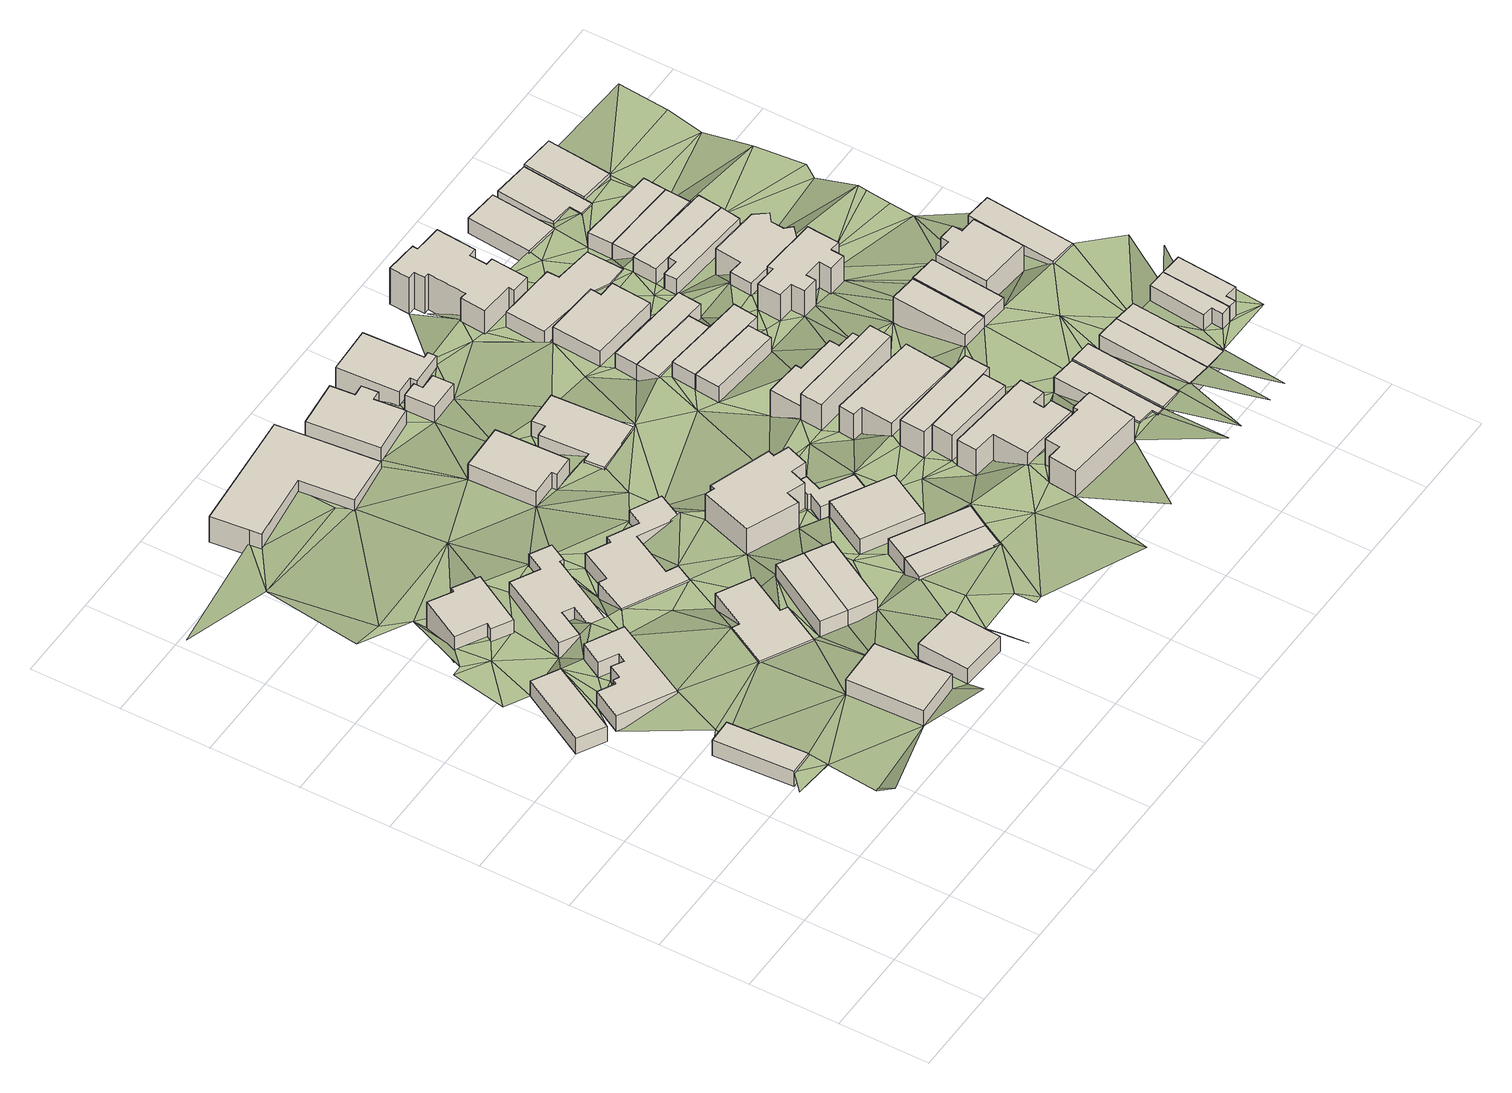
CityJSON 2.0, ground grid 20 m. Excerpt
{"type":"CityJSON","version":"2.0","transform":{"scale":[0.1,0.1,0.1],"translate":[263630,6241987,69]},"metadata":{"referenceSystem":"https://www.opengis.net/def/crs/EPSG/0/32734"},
"CityObjects":{
"building1":{"type":"Building","attributes":{"address":"2 Grand Vue Road Walmer Estate Cape Town","building":"house","building:levels":1,"building_height":4.1,"plus_code":"4FRW3C7V+P49","ground_height":88.6,"roof_height":92.7},"geometry":[{"type":"Solid","lod":"1","boundaries":[[[[0,1,2,3]],[[1,4,5,2]],[[4,6,7,5]],[[6,0,3,7]],[[3,2,5,7]],[[6,4,1,0]]]]}]},
"building2":{"type":"Building","attributes":{"address":"39 Worcester Road Cape Town","building":"house","building:levels":1,"building_height":4.1,"plus_code":"4FRW3C7V+V48","ground_height":80.64,"roof_height":84.74},"geometry":[{"type":"Solid","lod":"1","boundaries":[[[[8,9,10,11]],[[9,12,13,10]],[[12,14,15,13]],[[14,8,11,15]],[[11,10,13,15]],[[14,12,9,8]]]]}]},
"building3":{"type":"Building","attributes":{"address":"41 Worcester Road Cape Town","building":"house","building:levels":1,"building_height":4.1,"plus_code":"4FRW3C7V+R5F","ground_height":84.6,"roof_height":88.7},"geometry":[{"type":"Solid","lod":"1","boundaries":[[[[16,17,18,19]],[[17,20,21,18]],[[20,22,23,21]],[[22,24,25,23]],[[24,26,27,25]],[[26,28,29,27]],[[28,30,31,29]],[[30,32,33,31]],[[32,34,35,33]],[[34,36,37,35]],[[36,38,39,37]],[[38,16,19,39]],[[19,18,21,23,25,27,29,31,33,35,37,39]],[[38,36,34,32,30,28,26,24,22,20,17,16]]]]}]},
"building4":{"type":"Building","attributes":{"address":"42 Worcester Road Walmer Estate Cape Town","building":"house","building:levels":1,"building_height":4.1,"plus_code":"4FRW3C7V+M65","ground_height":93.87,"roof_height":97.97},"geometry":[{"type":"Solid","lod":"1","boundaries":[[[[40,41,42,43]],[[41,44,45,42]],[[44,46,47,45]],[[46,40,43,47]],[[43,42,45,47]],[[46,44,41,40]]]]}]},
"building5":{"type":"Building","attributes":{"address":"60 Chester Road Walmer Estate Cape Town","building":"house","building:levels":2,"building_height":6.9,"plus_code":"4FRW3C7V+X5H","ground_height":76.66,"roof_height":83.56},"geometry":[{"type":"Solid","lod":"1","boundaries":[[[[48,49,50,51]],[[49,52,53,50]],[[52,54,55,53]],[[54,56,57,55]],[[56,58,59,57]],[[58,60,61,59]],[[60,62,63,61]],[[62,48,51,63]],[[51,50,53,55,57,59,61,63]],[[62,60,58,56,54,52,49,48]]]]}]},
"building6":{"type":"Building","attributes":{"address":"44 Worcester Road Walmer Estate Cape Town","building":"house","building:levels":1,"building_height":4.1,"plus_code":"4FRW3C7V+J8J","ground_height":93.87,"roof_height":97.97},"geometry":[{"type":"Solid","lod":"1","boundaries":[[[[64,65,66,67]],[[65,68,69,66]],[[68,70,71,69]],[[70,64,67,71]],[[67,66,69,71]],[[70,68,65,64]]]]}]},
"building7":{"type":"Building","attributes":{"address":"49 Worcester Road Cape Town","building":"house","building:levels":1,"building_height":4.1,"plus_code":"4FRW3C7V+Q7M","ground_height":86.13,"roof_height":90.23},"geometry":[{"type":"Solid","lod":"1","boundaries":[[[[72,73,74,75]],[[73,76,77,74]],[[76,78,79,77]],[[78,80,81,79]],[[80,82,83,81]],[[82,84,85,83]],[[84,86,87,85]],[[86,72,75,87]],[[75,74,77,79,81,83,85,87]],[[86,84,82,80,78,76,73,72]]]]}]},
"building8":{"type":"Building","attributes":{"address":"62 Chester Road Walmer Estate Cape Town","building":"house","building:levels":1,"building_height":4.1,"plus_code":"4FRW3C7V+W6G","ground_height":80.64,"roof_height":84.74},"geometry":[{"type":"Solid","lod":"1","boundaries":[[[[88,89,90,91]],[[89,92,93,90]],[[92,94,95,93]],[[94,96,97,95]],[[96,98,99,97]],[[98,100,101,99]],[[100,102,103,101]],[[102,104,105,103]],[[104,106,107,105]],[[106,108,109,107]],[[108,110,111,109]],[[110,88,91,111]],[[91,90,93,95,97,99,101,103,105,107,109,111]],[[110,108,106,104,102,100,98,96,94,92,89,88]]]]}]},
"building9":{"type":"Building","attributes":{"address":"51 Worcester Road Cape Town","building":"house","building:levels":1,"building_height":4.1,"plus_code":"4FRW3C7V+Q83","ground_height":90.18,"roof_height":94.28},"geometry":[{"type":"Solid","lod":"1","boundaries":[[[[112,113,114,115]],[[113,116,117,114]],[[116,118,119,117]],[[118,112,115,119]],[[115,114,117,119]],[[118,116,113,112]]]]}]},
"building10":{"type":"Building","attributes":{"address":"53 Worcester Road Cape Town","building":"house","building:levels":1,"building_height":4.1,"plus_code":"4FRW3C7V+P8X","ground_height":90.18,"roof_height":94.28},"geometry":[{"type":"Solid","lod":"1","boundaries":[[[[112,118,119,115]],[[118,120,121,119]],[[120,122,123,121]],[[122,112,115,123]],[[115,119,121,123]],[[122,120,118,112]]]]}]},
"building11":{"type":"Building","attributes":{"address":"64 Chester Road Walmer Estate Cape Town","building":"house","building:levels":1,"building_height":4.1,"plus_code":"4FRW3C7V+V7W","ground_height":81.93,"roof_height":86.03},"geometry":[{"type":"Solid","lod":"1","boundaries":[[[[124,125,126,127]],[[125,128,129,126]],[[128,130,131,129]],[[130,132,133,131]],[[132,134,135,133]],[[134,136,137,135]],[[136,138,139,137]],[[138,140,141,139]],[[140,142,143,141]],[[142,144,145,143]],[[144,146,147,145]],[[146,148,149,147]],[[148,150,151,149]],[[150,124,127,151]],[[127,126,129,131,133,135,137,139,141,143,145,147,149,151]],[[150,148,146,144,142,140,138,136,134,132,130,128,125,124]]]]}]},
"building12":{"type":"Building","attributes":{"address":"Cape Town","building":"house","building:levels":1,"building_height":4.1,"plus_code":"4FRW3C7V+MCR","ground_height":91.37,"roof_height":95.47},"geometry":[{"type":"Solid","lod":"1","boundaries":[[[[152,153,154,155]],[[153,156,157,154]],[[156,158,159,157]],[[158,152,155,159]],[[155,154,157,159]],[[158,156,153,152]]]]}]},
"building13":{"type":"Building","attributes":{"address":"Walmer Estate Cape Town","building":"yes","building:levels":2,"building_height":6.9,"plus_code":"4FRW3C8V+48R","ground_height":69.37,"roof_height":76.27},"geometry":[{"type":"Solid","lod":"1","boundaries":[[[[160,161,162,163]],[[161,164,165,162]],[[164,166,167,165]],[[166,168,169,167]],[[168,170,171,169]],[[170,172,173,171]],[[172,160,163,173]],[[163,162,165,167,169,171,173]],[[172,170,168,166,164,161,160]]]]}]},
"building14":{"type":"Building","attributes":{"address":"34 Cape Town","building":"house","building:levels":1,"building_height":4.1,"plus_code":"4FRW3C7V+PC3","ground_height":91.37,"roof_height":95.47},"geometry":[{"type":"Solid","lod":"1","boundaries":[[[[153,152,155,154]],[[152,174,175,155]],[[174,176,177,175]],[[176,153,154,177]],[[154,155,175,177]],[[176,174,152,153]]]]}]},
"building15":{"type":"Building","attributes":{"address":"82 Upper Park Road Cape Town","building":"house","building:levels":1,"building_height":4.1,"plus_code":"4FRW3C7V+QC3","ground_height":91.37,"roof_height":95.47},"geometry":[{"type":"Solid","lod":"1","boundaries":[[[[178,179,180,181]],[[179,182,183,180]],[[182,184,185,183]],[[184,178,181,185]],[[181,180,183,185]],[[184,182,179,178]]]]}]},
"building16":{"type":"Building","attributes":{"address":"66 Chester Road Walmer Estate Cape Town","building":"house","building:levels":2,"building_height":6.9,"plus_code":"4FRW3C7V+R9Q","ground_height":87.43,"roof_height":94.33},"geometry":[{"type":"Solid","lod":"1","boundaries":[[[[186,187,188,189]],[[187,190,191,188]],[[190,192,193,191]],[[192,194,195,193]],[[194,196,197,195]],[[196,198,199,197]],[[198,200,201,199]],[[200,202,203,201]],[[202,204,205,203]],[[204,206,207,205]],[[206,208,209,207]],[[208,186,189,209]],[[189,188,191,193,195,197,199,201,203,205,207,209]],[[208,206,204,202,200,198,196,194,192,190,187,186]]]]}]},
"building17":{"type":"Building","attributes":{"address":"53 Chester Road Walmer Estate Cape Town","building":"house","building:levels":1,"building_height":4.1,"plus_code":"4FRW3C8V+296","ground_height":78.88,"roof_height":82.98},"geometry":[{"type":"Solid","lod":"1","boundaries":[[[[210,211,212,213]],[[211,214,215,212]],[[214,216,217,215]],[[216,218,219,217]],[[218,220,221,219]],[[220,210,213,221]],[[213,212,215,217,219,221]],[[220,218,216,214,211,210]]]]}]},
"building18":{"type":"Building","attributes":{"building":"garage","building:levels":1,"building_height":4.1,"plus_code":"4FRW3C7V+RC4","ground_height":87.43,"roof_height":91.53},"geometry":[{"type":"Solid","lod":"1","boundaries":[[[[222,223,224,225]],[[223,226,227,224]],[[226,228,229,227]],[[228,230,231,229]],[[230,232,233,231]],[[232,234,235,233]],[[234,236,237,235]],[[236,222,225,237]],[[225,224,227,229,231,233,235,237]],[[236,234,232,230,228,226,223,222]]]]}]},
"building19":{"type":"Building","attributes":{"address":"8 Coronation Road Walmer Estate Cape Town","building":"house","building:levels":2,"building_height":6.9,"plus_code":"4FRW3C8V+49R","ground_height":71.41,"roof_height":78.31},"geometry":[{"type":"Solid","lod":"1","boundaries":[[[[238,239,240,241]],[[239,242,243,240]],[[242,244,245,243]],[[244,246,247,245]],[[246,248,249,247]],[[248,250,251,249]],[[250,252,253,251]],[[252,238,241,253]],[[241,240,243,245,247,249,251,253]],[[252,250,248,246,244,242,239,238]]]]}]},
"building20":{"type":"Building","attributes":{"address":"76 Upper Park Road Walmer Estate Cape Town","building":"house","building:levels":1,"building_height":4.1,"plus_code":"4FRW3C7V+XCV","ground_height":78.88,"roof_height":82.98},"geometry":[{"type":"Solid","lod":"1","boundaries":[[[[254,255,256,257]],[[255,258,259,256]],[[258,260,261,259]],[[260,262,263,261]],[[262,264,265,263]],[[264,266,267,265]],[[266,268,269,267]],[[268,254,257,269]],[[257,256,259,261,263,265,267,269]],[[268,266,264,262,260,258,255,254]]]]}]},
"building21":{"type":"Building","attributes":{"address":"105 Upper Park Road Walmer Estate Cape Town","building":"house","building:levels":2,"building_height":6.9,"plus_code":"4FRW3C7V+MG5","ground_height":95.99,"roof_height":102.89},"geometry":[{"type":"Solid","lod":"1","boundaries":[[[[270,271,272,273]],[[271,274,275,272]],[[274,276,277,275]],[[276,278,279,277]],[[278,280,281,279]],[[280,282,283,281]],[[282,284,285,283]],[[284,270,273,285]],[[273,272,275,277,279,281,283,285]],[[284,282,280,278,276,274,271,270]]]]}]},
"building22":{"type":"Building","attributes":{"address":"Walmer Estate Cape Town","building":"garage","building:levels":1,"building_height":4.1,"plus_code":"4FRW3C8V+4C2","ground_height":75.05,"roof_height":79.15},"geometry":[{"type":"Solid","lod":"1","boundaries":[[[[286,287,288,289]],[[287,290,291,288]],[[290,292,293,291]],[[292,294,295,293]],[[294,296,297,295]],[[296,286,289,297]],[[289,288,291,293,295,297]],[[296,294,292,290,287,286]]]]}]},
"building23":{"type":"Building","attributes":{"address":"103 Upper Park Road Walmer Estate Cape Town","building":"house","building:levels":2,"building_height":6.9,"plus_code":"4FRW3C7V+PG5","ground_height":91.89,"roof_height":98.79},"geometry":[{"type":"Solid","lod":"1","boundaries":[[[[298,299,300,301]],[[299,302,303,300]],[[302,304,305,303]],[[304,306,307,305]],[[306,308,309,307]],[[308,310,311,309]],[[310,312,313,311]],[[312,314,315,313]],[[314,316,317,315]],[[316,298,301,317]],[[301,300,303,305,307,309,311,313,315,317]],[[316,314,312,310,308,306,304,302,299,298]]]]}]},
"building24":{"type":"Building","attributes":{"address":"99 Upper Park Road Walmer Estate Cape Town","building":"house","building:levels":2,"building_height":6.9,"plus_code":"4FRW3C7V+PGX","ground_height":91.89,"roof_height":98.79},"geometry":[{"type":"Solid","lod":"1","boundaries":[[[[318,319,320,321]],[[319,322,323,320]],[[322,324,325,323]],[[324,318,321,325]],[[321,320,323,325]],[[324,322,319,318]]]]}]},
"building25":{"type":"Building","attributes":{"address":"97 Upper Park Road Walmer Estate Cape Town","building":"house","building:levels":2,"building_height":6.9,"plus_code":"4FRW3C7V+QG9","ground_height":91.89,"roof_height":98.79},"geometry":[{"type":"Solid","lod":"1","boundaries":[[[[319,318,321,320]],[[318,326,327,321]],[[326,328,329,327]],[[328,330,331,329]],[[330,332,333,331]],[[332,319,320,333]],[[320,321,327,329,331,333]],[[332,330,328,326,318,319]]]]}]},
"building26":{"type":"Building","attributes":{"address":"10 Coronation Road Walmer Estate Cape Town","building":"house","building:levels":2,"building_height":6.9,"plus_code":"4FRW3C8V+5C3","ground_height":71.41,"roof_height":78.31},"geometry":[{"type":"Solid","lod":"1","boundaries":[[[[334,335,336,337]],[[335,338,339,336]],[[338,340,341,339]],[[340,342,343,341]],[[342,344,345,343]],[[344,346,347,345]],[[346,348,349,347]],[[348,334,337,349]],[[337,336,339,341,343,345,347,349]],[[348,346,344,342,340,338,335,334]]]]}]},
"building27":{"type":"Building","attributes":{"address":"95 Upper Park Road Walmer Estate Cape Town","building":"house","building:levels":2,"building_height":6.9,"plus_code":"4FRW3C7V+RH2","ground_height":87.96,"roof_height":94.86},"geometry":[{"type":"Solid","lod":"1","boundaries":[[[[350,351,352,353]],[[351,354,355,352]],[[354,356,357,355]],[[356,358,359,357]],[[358,360,361,359]],[[360,350,353,361]],[[353,352,355,357,359,361]],[[360,358,356,354,351,350]]]]}]},
"building28":{"type":"Building","attributes":{"address":"93 Upper Park Road Walmer Estate Cape Town","building":"house","building:levels":2,"building_height":6.9,"plus_code":"4FRW3C7V+RGX","ground_height":87.96,"roof_height":94.86},"geometry":[{"type":"Solid","lod":"1","boundaries":[[[[362,363,364,365]],[[363,366,367,364]],[[366,368,369,367]],[[368,370,371,369]],[[370,362,365,371]],[[365,364,367,369,371]],[[370,368,366,363,362]]]]}]},
"building29":{"type":"Building","attributes":{"address":"91 Upper Park Road Walmer Estate Cape Town","building":"house","building:levels":2,"building_height":6.9,"plus_code":"4FRW3C7V+VGH","ground_height":83.69,"roof_height":90.59},"geometry":[{"type":"Solid","lod":"1","boundaries":[[[[372,373,374,375]],[[373,376,377,374]],[[376,378,379,377]],[[378,380,381,379]],[[380,382,383,381]],[[382,384,385,383]],[[384,386,387,385]],[[386,372,375,387]],[[375,374,377,379,381,383,385,387]],[[386,384,382,380,378,376,373,372]]]]}]},
"building30":{"type":"Building","attributes":{"address":"89 Upper Park Road Walmer Estate Cape Town","building":"house","building:levels":1,"building_height":4.1,"plus_code":"4FRW3C7V+WGG","ground_height":83.69,"roof_height":87.79},"geometry":[{"type":"Solid","lod":"1","boundaries":[[[[388,389,390,391]],[[389,392,393,390]],[[392,394,395,393]],[[394,388,391,395]],[[391,390,393,395]],[[394,392,389,388]]]]}]},
"building31":{"type":"Building","attributes":{"address":"3 Eden Road Walmer Estate Cape Town","building":"house","building:levels":1,"building_height":4.1,"plus_code":"4FRW3C7V+MJF","ground_height":92.52,"roof_height":96.62},"geometry":[{"type":"Solid","lod":"1","boundaries":[[[[396,397,398,399]],[[397,400,401,398]],[[400,402,403,401]],[[402,404,405,403]],[[404,406,407,405]],[[406,396,399,407]],[[399,398,401,403,405,407]],[[406,404,402,400,397,396]]]]}]},
"building32":{"type":"Building","attributes":{"address":"87 Upper Park Road Walmer Estate Cape Town","building":"house","building:levels":1,"building_height":4.1,"plus_code":"4FRW3C7V+WGX","ground_height":83.69,"roof_height":87.79},"geometry":[{"type":"Solid","lod":"1","boundaries":[[[[389,388,391,390]],[[388,408,409,391]],[[408,410,411,409]],[[410,412,413,411]],[[412,389,390,413]],[[390,391,409,411,413]],[[412,410,408,388,389]]]]}]},
"building33":{"type":"Building","attributes":{"address":"85 Upper Park Road Walmer Estate Cape Town","building":"house","building:levels":1,"building_height":4.1,"plus_code":"4FRW3C7V+XGH","ground_height":79.6,"roof_height":83.7},"geometry":[{"type":"Solid","lod":"1","boundaries":[[[[414,415,416,417]],[[415,418,419,416]],[[418,420,421,419]],[[420,414,417,421]],[[417,416,419,421]],[[420,418,415,414]]]]}]},
"building34":{"type":"Building","attributes":{"address":"5 Eden Road Walmer Estate Cape Town","building":"house","building:levels":1,"building_height":4.1,"plus_code":"4FRW3C7V+MJH","ground_height":92.95,"roof_height":97.05},"geometry":[{"type":"Solid","lod":"1","boundaries":[[[[422,423,424,425]],[[423,426,427,424]],[[426,428,429,427]],[[428,422,425,429]],[[425,424,427,429]],[[428,426,423,422]]]]}]},
"building35":{"type":"Building","attributes":{"address":"83 Upper Park Road Walmer Estate Cape Town","building":"house","building:levels":1,"building_height":4.1,"plus_code":"4FRW3C7V+XGX","ground_height":79.6,"roof_height":83.7},"geometry":[{"type":"Solid","lod":"1","boundaries":[[[[414,420,421,417]],[[420,430,431,421]],[[430,432,433,431]],[[432,434,435,433]],[[434,414,417,435]],[[417,421,431,433,435]],[[434,432,430,420,414]]]]}]},
"building36":{"type":"Building","attributes":{"address":"81 Upper Park Road Walmer Estate Cape Town","building":"house","building:levels":1,"building_height":4.1,"plus_code":"4FRW3C8V+2GH","ground_height":79.6,"roof_height":83.7},"geometry":[{"type":"Solid","lod":"1","boundaries":[[[[436,437,438,439]],[[437,440,441,438]],[[440,442,443,441]],[[442,444,445,443]],[[444,446,447,445]],[[446,436,439,447]],[[439,438,441,443,445,447]],[[446,444,442,440,437,436]]]]}]},
"building37":{"type":"Building","attributes":{"address":"7 Eden Road Walmer Estate Cape Town","building":"house","building:levels":1,"building_height":4.1,"plus_code":"4FRW3C7V+MM8","ground_height":92.95,"roof_height":97.05},"geometry":[{"type":"Solid","lod":"1","boundaries":[[[[448,449,450,451]],[[449,452,453,450]],[[452,454,455,453]],[[454,448,451,455]],[[451,450,453,455]],[[454,452,449,448]]]]}]},
"building38":{"type":"Building","attributes":{"address":"77 Upper Park Road Walmer Estate Cape Town","building":"house","building:levels":3,"building_height":9.7,"plus_code":"4FRW3C8V+4GP","ground_height":71.91,"roof_height":81.61},"geometry":[{"type":"Solid","lod":"1","boundaries":[[[[456,457,458,459]],[[457,460,461,458]],[[460,462,463,461]],[[462,464,465,463]],[[464,466,467,465]],[[466,468,469,467]],[[468,470,471,469]],[[470,472,473,471]],[[472,474,475,473]],[[474,476,477,475]],[[476,478,479,477]],[[478,480,481,479]],[[480,482,483,481]],[[482,484,485,483]],[[484,486,487,485]],[[486,488,489,487]],[[488,490,491,489]],[[490,456,459,491]],[[459,458,461,463,465,467,469,471,473,475,477,479,481,483,485,487,489,491]],[[490,488,486,484,482,480,478,476,474,472,470,468,466,464,462,460,457,456]]]]}]},
"building39":{"type":"Building","attributes":{"address":"72B Chester Road Walmer Estate Cape Town","building":"apartments","building:levels":2,"building_height":6.9,"plus_code":"4FRW3C7V+RJ9","ground_height":88.38,"roof_height":95.28},"geometry":[{"type":"Solid","lod":"1","boundaries":[[[[492,493,494,495]],[[493,496,497,494]],[[496,498,499,497]],[[498,492,495,499]],[[495,494,497,499]],[[498,496,493,492]]]]}]},
"building40":{"type":"Building","attributes":{"address":"79 Upper Park Road Walmer Estate Cape Town","building":"house","building:levels":1,"building_height":4.1,"plus_code":"4FRW3C8V+3HC","ground_height":75.79,"roof_height":79.89},"geometry":[{"type":"Solid","lod":"1","boundaries":[[[[500,501,502,503]],[[501,504,505,502]],[[504,506,507,505]],[[506,508,509,507]],[[508,510,511,509]],[[510,512,513,511]],[[512,514,515,513]],[[514,500,503,515]],[[503,502,505,507,509,511,513,515]],[[514,512,510,508,506,504,501,500]]]]}]},
"building41":{"type":"Building","attributes":{"address":"9 Eden Road Walmer Estate Cape Town","building":"house","building:levels":1,"building_height":4.1,"plus_code":"4FRW3C7V+MP6","ground_height":92.95,"roof_height":97.05},"geometry":[{"type":"Solid","lod":"1","boundaries":[[[[449,448,451,450]],[[448,516,517,451]],[[516,518,519,517]],[[518,449,450,519]],[[450,451,517,519]],[[518,516,448,449]]]]}]},
"building42":{"type":"Building","attributes":{"address":"72A Chester Road Walmer Estate Cape Town","building":"apartments","building:levels":2,"building_height":6.9,"plus_code":"4FRW3C7V+RM7","ground_height":88.69,"roof_height":95.59},"geometry":[{"type":"Solid","lod":"1","boundaries":[[[[520,521,522,523]],[[521,524,525,522]],[[524,526,527,525]],[[526,520,523,527]],[[523,522,525,527]],[[526,524,521,520]]]]}]},
"building43":{"type":"Building","attributes":{"address":"84 Upper Duke Street Walmer Estate Cape Town","building":"house","building:levels":2,"building_height":6.9,"plus_code":"4FRW3C7V+WJQ","ground_height":84.19,"roof_height":91.09},"geometry":[{"type":"Solid","lod":"1","boundaries":[[[[528,529,530,531]],[[529,532,533,530]],[[532,534,535,533]],[[534,536,537,535]],[[536,538,539,537]],[[538,540,541,539]],[[540,542,543,541]],[[542,544,545,543]],[[544,546,547,545]],[[546,548,549,547]],[[548,550,551,549]],[[550,552,553,551]],[[552,554,555,553]],[[554,528,531,555]],[[531,530,533,535,537,539,541,543,545,547,549,551,553,555]],[[554,552,550,548,546,544,542,540,538,536,534,532,529,528]]]]}]},
"building44":{"type":"Building","attributes":{"address":"11 Eden Road Walmer Estate Cape Town","building":"house","building:levels":1,"building_height":4.1,"plus_code":"4FRW3C7V+MP8","ground_height":97.29,"roof_height":101.39},"geometry":[{"type":"Solid","lod":"1","boundaries":[[[[556,557,558,559]],[[557,560,561,558]],[[560,562,563,561]],[[562,564,565,563]],[[564,566,567,565]],[[566,556,559,567]],[[559,558,561,563,565,567]],[[566,564,562,560,557,556]]]]}]},
"building45":{"type":"Building","attributes":{"address":"13 Eden Road Walmer Estate Cape Town","building":"house","building:levels":1,"building_height":4.1,"plus_code":"4FRW3C7V+MQ6","ground_height":97.29,"roof_height":101.39},"geometry":[{"type":"Solid","lod":"1","boundaries":[[[[557,556,559,558]],[[556,568,569,559]],[[568,570,571,569]],[[570,572,573,571]],[[572,574,575,573]],[[574,557,558,575]],[[558,559,569,571,573,575]],[[574,572,570,568,556,557]]]]}]},
"building46":{"type":"Building","attributes":{"address":"82 Upper Duke Street Walmer Estate Cape Town","building":"house","building:levels":2,"building_height":6.9,"plus_code":"4FRW3C7V+XM6","ground_height":80.09,"roof_height":86.99},"geometry":[{"type":"Solid","lod":"1","boundaries":[[[[576,577,578,579]],[[577,580,581,578]],[[580,582,583,581]],[[582,584,585,583]],[[584,586,587,585]],[[586,588,589,587]],[[588,590,591,589]],[[590,592,593,591]],[[592,594,595,593]],[[594,576,579,595]],[[579,578,581,583,585,587,589,591,593,595]],[[594,592,590,588,586,584,582,580,577,576]]]]}]},
"building47":{"type":"Building","attributes":{"address":"80 Upper Duke Street Walmer Estate Cape Town","building":"house","building:levels":1,"building_height":4.1,"plus_code":"4FRW3C8V+2J5","ground_height":80.09,"roof_height":84.19},"geometry":[{"type":"Solid","lod":"1","boundaries":[[[[596,597,598,599]],[[597,600,601,598]],[[600,602,603,601]],[[602,604,605,603]],[[604,606,607,605]],[[606,596,599,607]],[[599,598,601,603,605,607]],[[606,604,602,600,597,596]]]]}]},
"building48":{"type":"Building","attributes":{"address":"74 Chester Road Walmer Estate Cape Town","building":"house","building:levels":2,"building_height":6.9,"plus_code":"4FRW3C7V+RP7","ground_height":88.69,"roof_height":95.59},"geometry":[{"type":"Solid","lod":"1","boundaries":[[[[608,609,610,611]],[[609,612,613,610]],[[612,614,615,613]],[[614,616,617,615]],[[616,618,619,617]],[[618,620,621,619]],[[620,622,623,621]],[[622,608,611,623]],[[611,610,613,615,617,619,621,623]],[[622,620,618,616,614,612,609,608]]]]}]},
"building49":{"type":"Building","attributes":{"address":"78 Upper Duke Street Walmer Estate Cape Town","building":"house","building:levels":1,"building_height":4.1,"plus_code":"4FRW3C8V+2MC","ground_height":80.09,"roof_height":84.19},"geometry":[{"type":"Solid","lod":"1","boundaries":[[[[596,624,625,599]],[[624,626,627,625]],[[626,628,629,627]],[[628,597,598,629]],[[597,596,599,598]],[[599,625,627,629,598]],[[597,628,626,624,596]]]]}]},
"building50":{"type":"Building","attributes":{"address":"20 Coronation Road Walmer Estate Cape Town","building":"house","building:levels":1,"building_height":4.1,"plus_code":"4FRW3C8V+4JV","ground_height":72.32,"roof_height":76.42},"geometry":[{"type":"Solid","lod":"1","boundaries":[[[[630,631,632,633]],[[631,634,635,632]],[[634,636,637,635]],[[636,630,633,637]],[[633,632,635,637]],[[636,634,631,630]]]]}]},
"building51":{"type":"Building","attributes":{"address":"Upper Duke Street Walmer Estate Cape Town","building":"house","building:levels":1,"building_height":4.1,"plus_code":"4FRW3C8V+3M3","ground_height":76.16,"roof_height":80.26},"geometry":[{"type":"Solid","lod":"1","boundaries":[[[[638,639,640,641]],[[639,642,643,640]],[[642,644,645,643]],[[644,638,641,645]],[[641,640,643,645]],[[644,642,639,638]]]]}]},
"building52":{"type":"Building","attributes":{"address":"Upper Duke Street Walmer Estate Cape Town","building":"house","building:levels":1,"building_height":4.1,"plus_code":"4FRW3C8V+3MF","ground_height":76.16,"roof_height":80.26},"geometry":[{"type":"Solid","lod":"1","boundaries":[[[[639,638,641,640]],[[638,646,647,641]],[[646,648,649,647]],[[648,639,640,649]],[[640,641,647,649]],[[648,646,638,639]]]]}]},
"building53":{"type":"Building","attributes":{"address":"76 Chester Road Walmer Estate Cape Town","building":"house","building:levels":1,"building_height":4.1,"plus_code":"4FRW3C7V+RQ2","ground_height":89.07,"roof_height":93.17},"geometry":[{"type":"Solid","lod":"1","boundaries":[[[[650,651,652,653]],[[651,654,655,652]],[[654,656,657,655]],[[656,650,653,657]],[[653,652,655,657]],[[656,654,651,650]]]]}]},
"building54":{"type":"Building","attributes":{"address":"22 Coronation Road Walmer Estate Cape Town","building":"house","building:levels":1,"building_height":4.1,"plus_code":"4FRW3C8V+4MR","ground_height":72.32,"roof_height":76.42},"geometry":[{"type":"Solid","lod":"1","boundaries":[[[[658,659,660,661]],[[659,662,663,660]],[[662,664,665,663]],[[664,666,667,665]],[[666,668,669,667]],[[668,670,671,669]],[[670,658,661,671]],[[661,660,663,665,667,669,671]],[[670,668,666,664,662,659,658]]]]}]},
"building55":{"type":"Building","attributes":{"address":"24 Coronation Road Walmer Estate Cape Town","building":"house","building:levels":1,"building_height":4.1,"plus_code":"4FRW3C8V+4MQ","ground_height":72.94,"roof_height":77.04},"geometry":[{"type":"Solid","lod":"1","boundaries":[[[[672,673,674,675]],[[673,676,677,674]],[[676,678,679,677]],[[678,672,675,679]],[[675,674,677,679]],[[678,676,673,672]]]]}]},
"terrain1":{"type":"TINRelief","geometry":[{"type":"CompositeSurface","lod":"1","boundaries":[[[680,681,682]],[[683,684,685]],[[684,683,686]],[[684,687,685]],[[684,686,687]],[[681,40,682]],[[686,682,40]],[[688,0,6]],[[46,687,686]],[[6,687,46]],[[689,38,688]],[[46,686,40]],[[690,36,691]],[[688,6,81]],[[34,692,36]],[[692,34,32]],[[692,691,36]],[[693,8,694]],[[692,32,28]],[[688,81,689]],[[695,693,694]],[[6,46,81]],[[28,32,30]],[[22,692,28]],[[691,692,22]],[[694,696,695]],[[22,28,24]],[[8,691,96]],[[41,40,697]],[[24,28,26]],[[691,22,20]],[[694,8,96]],[[694,698,696]],[[96,691,20]],[[694,699,698]],[[41,697,65]],[[700,696,698]],[[79,689,81]],[[46,83,81]],[[96,20,701]],[[689,79,702]],[[703,694,96]],[[698,699,704]],[[694,703,699]],[[46,44,83]],[[64,41,65]],[[701,20,705]],[[64,44,41]],[[705,20,702]],[[700,706,707]],[[700,698,48]],[[706,708,707]],[[709,701,705]],[[705,702,710]],[[703,96,711]],[[83,44,116]],[[48,60,700]],[[710,702,712]],[[709,705,713]],[[702,79,714]],[[60,48,62]],[[116,44,118]],[[715,44,64]],[[702,714,712]],[[708,716,717]],[[73,79,77]],[[703,711,718]],[[83,116,85]],[[118,44,715]],[[719,720,721]],[[712,138,710]],[[79,73,714]],[[700,722,706]],[[64,723,715]],[[721,720,723]],[[722,700,60]],[[712,714,724]],[[138,725,710]],[[116,726,85]],[[708,706,727]],[[728,718,711]],[[714,73,724]],[[85,726,87]],[[720,729,723]],[[60,718,722]],[[711,730,728]],[[731,716,708]],[[715,723,732]],[[726,72,87]],[[136,134,138]],[[72,724,73]],[[733,725,138]],[[729,732,723]],[[733,138,134]],[[729,720,734]],[[722,718,728]],[[706,722,727]],[[731,708,735]],[[733,134,736]],[[153,715,732]],[[72,198,724]],[[72,726,198]],[[734,737,738]],[[739,724,198]],[[153,740,715]],[[134,130,736]],[[741,739,742]],[[198,726,743]],[[740,744,715]],[[132,130,134]],[[727,735,708]],[[732,729,745]],[[729,734,745]],[[736,214,728]],[[738,745,734]],[[728,214,722]],[[736,130,746]],[[198,196,739]],[[176,740,153]],[[744,740,182]],[[739,747,742]],[[748,731,735]],[[176,182,740]],[[198,743,200]],[[743,744,200]],[[747,739,196]],[[130,749,746]],[[744,182,179]],[[746,214,736]],[[750,182,176]],[[727,722,211]],[[748,735,727]],[[738,751,745]],[[179,200,744]],[[722,214,211]],[[738,752,751]],[[196,192,747]],[[194,192,196]],[[747,192,753]],[[754,750,176]],[[179,234,200]],[[214,746,755]],[[755,746,753]],[[230,202,200]],[[751,756,745]],[[200,234,230]],[[211,757,727]],[[755,218,214]],[[202,230,204]],[[179,758,234]],[[234,232,230]],[[218,216,214]],[[759,753,192]],[[756,751,754]],[[228,204,230]],[[752,284,751]],[[757,211,760]],[[204,228,206]],[[761,758,179]],[[762,218,755]],[[763,750,754]],[[764,206,228]],[[750,763,761]],[[762,765,218]],[[766,767,764]],[[765,220,218]],[[764,228,766]],[[757,760,250]],[[755,753,768]],[[767,769,764]],[[769,758,761]],[[754,751,770]],[[211,286,760]],[[765,771,220]],[[772,773,759]],[[751,284,282]],[[768,762,755]],[[754,312,763]],[[771,264,220]],[[210,286,211]],[[264,210,220]],[[770,751,282]],[[774,753,759]],[[312,754,770]],[[775,764,769]],[[332,761,763]],[[769,761,330]],[[773,764,775]],[[759,773,775]],[[264,260,210]],[[286,776,760]],[[763,312,310]],[[264,262,260]],[[761,332,330]],[[753,774,768]],[[322,763,310]],[[322,332,763]],[[278,282,280]],[[282,278,770]],[[284,777,778]],[[779,769,330]],[[769,354,775]],[[210,260,780]],[[312,770,314]],[[363,759,775]],[[769,779,354]],[[319,332,322]],[[776,296,781]],[[286,296,776]],[[286,210,287]],[[781,296,782]],[[783,781,782]],[[780,287,210]],[[770,278,784]],[[363,386,759]],[[785,783,782]],[[386,774,759]],[[354,351,775]],[[782,296,294]],[[366,775,351]],[[775,366,363]],[[310,786,322]],[[779,356,354]],[[782,294,787]],[[788,784,278]],[[789,294,292]],[[790,770,784]],[[787,294,789]],[[292,290,789]],[[768,791,780]],[[416,768,774]],[[363,362,386]],[[330,792,779]],[[392,774,386]],[[789,290,793]],[[793,290,287]],[[310,794,786]],[[774,392,389]],[[414,768,416]],[[791,768,414]],[[795,790,784]],[[287,780,446]],[[351,796,366]],[[412,774,389]],[[797,795,778]],[[798,799,800]],[[778,801,802]],[[416,774,412]],[[790,795,799]],[[386,803,392]],[[800,799,804]],[[778,802,797]],[[792,330,805]],[[446,780,791]],[[287,806,793]],[[807,808,809]],[[802,801,810]],[[799,795,397]],[[797,397,795]],[[811,786,812]],[[813,797,802]],[[812,786,794]],[[799,397,804]],[[791,414,434]],[[808,793,806]],[[446,806,287]],[[434,436,791]],[[811,812,814]],[[814,812,794]],[[794,804,397]],[[803,815,392]],[[816,796,351]],[[791,436,446]],[[810,817,818]],[[794,397,814]],[[416,412,819]],[[803,820,821]],[[817,822,818]],[[823,808,806]],[[814,397,422]],[[446,501,806]],[[805,814,824]],[[821,815,803]],[[434,825,436]],[[792,805,824]],[[826,806,501]],[[823,464,808]],[[824,816,792]],[[823,806,826]],[[500,826,501]],[[827,819,412]],[[828,822,829]],[[830,821,831]],[[814,422,832]],[[501,446,833]],[[824,814,832]],[[822,452,818]],[[826,500,834]],[[796,816,496]],[[815,835,836]],[[823,837,468]],[[796,496,838]],[[821,540,815]],[[818,452,428]],[[839,825,434]],[[824,496,816]],[[840,836,835]],[[830,540,821]],[[834,500,841]],[[830,838,496]],[[835,815,536]],[[842,828,843]],[[501,833,844]],[[841,500,845]],[[846,847,819]],[[540,536,815]],[[819,827,846]],[[840,835,534]],[[428,848,422]],[[840,534,827]],[[534,835,536]],[[422,848,832]],[[500,849,845]],[[850,833,851]],[[496,542,830]],[[542,540,830]],[[844,833,850]],[[428,452,848]],[[825,852,850]],[[540,538,536]],[[827,534,853]],[[839,852,825]],[[827,854,846]],[[844,850,855]],[[845,856,857]],[[854,839,846]],[[848,452,449]],[[858,857,859]],[[827,853,854]],[[845,849,856]],[[852,839,604]],[[848,860,832]],[[534,529,853]],[[842,566,562]],[[861,859,857]],[[529,534,532]],[[626,850,852]],[[857,856,861]],[[604,839,854]],[[542,496,862]],[[604,602,852]],[[850,626,855]],[[562,518,842]],[[862,496,520]],[[556,566,842]],[[852,602,628]],[[564,562,566]],[[628,626,852]],[[449,518,848]],[[856,849,863]],[[849,864,865]],[[866,544,542]],[[867,855,626]],[[597,628,602]],[[542,862,866]],[[604,854,577]],[[868,556,842]],[[518,562,560]],[[597,602,600]],[[860,609,526]],[[849,865,863]],[[869,862,520]],[[856,863,870]],[[871,577,854]],[[529,872,853]],[[526,869,520]],[[626,873,867]],[[848,874,860]],[[560,875,518]],[[556,868,876]],[[609,608,526]],[[609,860,612]],[[518,874,848]],[[877,876,878]],[[639,865,867]],[[867,873,639]],[[608,869,526]],[[878,876,868]],[[865,648,863]],[[577,879,604]],[[869,880,881]],[[865,639,648]],[[882,872,529]],[[883,870,863]],[[620,869,608]],[[874,612,860]],[[880,869,620]],[[648,883,863]],[[868,884,878]],[[620,608,622]],[[626,885,873]],[[884,886,878]],[[887,518,875]],[[657,874,518]],[[882,880,888]],[[872,882,889]],[[577,890,879]],[[882,888,889]],[[648,891,883]],[[875,886,892]],[[887,657,518]],[[893,889,894]],[[883,891,895]],[[896,880,620]],[[618,616,614]],[[874,651,612]],[[883,895,636]],[[897,894,889]],[[880,896,888]],[[898,891,648]],[[873,885,899]],[[890,897,879]],[[612,651,614]],[[896,620,618]],[[895,891,900]],[[618,614,651]],[[879,897,901]],[[902,879,901]],[[903,898,648]],[[889,888,904]],[[618,651,896]],[[885,902,901]],[[897,889,904]],[[901,899,885]],[[896,905,888]],[[905,906,888]],[[907,898,908]],[[651,650,896]],[[897,909,901]],[[906,904,888]],[[898,903,908]],[[910,907,908]],[[909,897,904]],[[899,901,911]],[[908,903,910]],[[912,899,911]],[[909,913,901]],[[914,903,912]],[[901,913,911]],[[910,903,914]],[[914,912,911]],[[678,910,915]],[[914,916,910]],[[915,910,916]]]}]}
},
"vertices":[
[122,480,196],[133,304,196],[133,304,237],[122,480,237],[188,306,196],[188,306,237],[177,482,196],[177,482,237],
[143,898,116],[57,744,116],[57,744,157],[143,898,157],[116,710,116],[116,710,157],[201,866,116],[201,866,157],
[233,626,156],[326,801,156],[326,801,197],[233,626,197],[246,843,156],[246,843,197],[219,793,156],[219,793,197],[258,772,156],[258,772,197],[248,753,156],[248,753,197],[222,768,156],[222,768,197],[206,739,156],[206,739,197],[194,745,156],[194,745,197],[188,735,156],[188,735,197],[151,755,156],[151,755,197],[115,689,156],[115,689,197],
[354,152,249],[466,158,249],[466,158,290],[354,152,290],[458,326,249],[458,326,290],[348,322,249],[348,322,290],
[228,1181,77],[176,1088,77],[176,1088,146],[228,1181,146],[239,1053,77],[239,1053,146],[231,1040,77],[231,1040,146],[274,1015,77],[274,1015,146],[339,1130,77],[339,1130,146],[284,1161,77],[284,1161,146],[279,1152,77],[279,1152,146],
[501,255,249],[493,140,249],[493,140,290],[501,255,290],[599,133,249],[599,133,290],[607,247,249],[607,247,290],
[553,653,171],[479,693,171],[479,693,212],[553,653,212],[434,611,171],[434,611,212],[418,619,171],[418,619,212],[368,527,171],[368,527,212],[473,470,171],[473,470,212],[520,557,171],[520,557,212],[505,565,171],[505,565,212],
[473,1053,116],[429,1077,116],[429,1077,157],[473,1053,157],[407,1037,116],[407,1037,157],[346,1070,116],[346,1070,157],[257,905,116],[257,905,157],[297,883,116],[297,883,157],[329,942,116],[329,942,157],[353,929,116],[353,929,157],[322,872,116],[322,872,157],[354,855,116],[354,855,157],[443,1017,116],[443,1017,157],[451,1013,116],[451,1013,157],
[624,585,212],[570,615,212],[570,615,253],[624,585,253],[484,464,212],[484,464,253],[538,434,212],[538,434,253],
[594,403,212],[594,403,253],[679,554,212],[679,554,253],
[682,937,129],[617,970,129],[617,970,170],[682,937,170],[599,935,129],[599,935,170],[534,968,129],[534,968,170],[527,955,129],[527,955,170],[476,981,129],[476,981,170],[440,911,129],[440,911,170],[423,919,129],[423,919,170],[385,845,129],[385,845,170],[520,775,129],[520,775,170],[540,813,129],[540,813,170],[515,825,129],[515,825,170],[565,921,129],[565,921,170],[651,877,129],[651,877,170],
[857,325,224],[702,410,224],[702,410,265],[857,325,265],[674,359,224],[674,359,265],[829,273,224],[829,273,265],
[267,1689,4],[276,1606,4],[276,1606,73],[267,1689,73],[279,1580,4],[279,1580,73],[437,1596,4],[437,1596,73],[449,1477,4],[449,1477,73],[563,1488,4],[563,1488,73],[541,1713,4],[541,1713,73],
[887,376,224],[887,376,265],[730,463,224],[730,463,265],
[881,542,224],[757,610,224],[757,610,265],[881,542,265],[700,508,224],[700,508,265],[825,440,224],[825,440,265],
[849,758,184],[815,770,184],[815,770,253],[849,758,253],[820,784,184],[820,784,253],[684,830,184],[684,830,253],[681,820,184],[681,820,253],[660,827,184],[660,827,253],[622,711,184],[622,711,253],[733,664,184],[733,664,253],[744,696,184],[744,696,253],[784,682,184],[784,682,253],[797,719,184],[797,719,253],[831,708,184],[831,708,253],
[692,1314,99],[587,1310,99],[587,1310,140],[692,1314,140],[592,1161,99],[592,1161,140],[651,1163,99],[651,1163,140],[652,1151,99],[652,1151,140],[699,1153,99],[699,1153,140],
[876,628,184],[809,665,184],[809,665,225],[876,628,225],[824,702,184],[824,702,225],[801,713,184],[801,713,225],[783,676,184],[783,676,225],[789,671,184],[789,671,225],[769,637,184],[769,637,225],[856,590,184],[856,590,225],
[687,1509,24],[680,1577,24],[680,1577,93],[687,1509,93],[701,1579,24],[701,1579,93],[698,1616,24],[698,1616,93],[672,1613,24],[672,1613,93],[667,1667,24],[667,1667,93],[561,1656,24],[561,1656,93],[577,1497,24],[577,1497,93],
[715,1084,99],[837,1091,99],[837,1091,140],[715,1084,140],[826,1272,99],[826,1272,140],[748,1268,99],[748,1268,140],[750,1238,99],[750,1238,140],[723,1237,99],[723,1237,140],[730,1129,99],[730,1129,140],[712,1128,99],[712,1128,140],
[1188,197,270],[1200,304,270],[1200,304,339],[1188,197,339],[1150,309,270],[1150,309,339],[1149,299,270],[1149,299,339],[1050,310,270],[1050,310,339],[1047,276,270],[1047,276,339],[1014,279,270],[1014,279,339],[1007,216,270],[1007,216,339],
[716,1463,60],[788,1465,60],[788,1465,101],[716,1463,101],[786,1511,60],[786,1511,101],[749,1510,60],[749,1510,101],[749,1530,60],[749,1530,101],[714,1529,60],[714,1529,101],
[1173,327,229],[1178,376,229],[1178,376,298],[1173,327,298],[1155,378,229],[1155,378,298],[1157,402,229],[1157,402,298],[1189,399,229],[1189,399,298],[1194,453,229],[1194,453,298],[995,472,229],[995,472,298],[991,427,229],[991,427,298],[1043,422,229],[1043,422,298],[1035,340,229],[1035,340,298],
[1171,522,229],[1005,534,229],[1005,534,298],[1171,522,298],[1000,486,229],[1000,486,298],[1166,470,229],[1166,470,298],
[1191,521,229],[1191,521,298],[1195,577,229],[1195,577,298],[984,592,229],[984,592,298],[980,536,229],[980,536,298],
[820,1688,24],[714,1683,24],[714,1683,93],[820,1688,93],[721,1546,24],[721,1546,93],[764,1548,24],[764,1548,93],[764,1532,24],[764,1532,93],[841,1536,24],[841,1536,93],[840,1555,24],[840,1555,93],[826,1554,24],[826,1554,93],
[1195,709,190],[987,730,190],[987,730,259],[1195,709,259],[983,695,190],[983,695,259],[1007,692,190],[1007,692,259],[1000,621,190],[1000,621,259],[1184,602,190],[1184,602,259],
[985,809,190],[977,809,190],[977,809,259],[985,809,259],[973,760,190],[973,760,259],[1197,744,190],[1197,744,259],[1201,793,190],[1201,793,259],
[985,809,147],[1201,793,147],[1201,793,216],[985,809,216],[1203,833,147],[1203,833,216],[1161,837,147],[1161,837,216],[1163,859,147],[1163,859,216],[1072,867,147],[1072,867,216],[1073,880,147],[1073,880,216],[991,886,147],[991,886,216],
[1140,1026,147],[976,1043,147],[976,1043,188],[1140,1026,188],[970,988,147],[970,988,188],[1135,972,147],[1135,972,188],
[1308,409,235],[1252,415,235],[1252,415,276],[1308,409,276],[1235,214,235],[1235,214,276],[1274,210,235],[1274,210,276],[1273,196,235],[1273,196,276],[1289,195,235],[1289,195,276],
[1168,1024,147],[1168,1024,188],[1174,1079,147],[1174,1079,188],[981,1098,147],[981,1098,188],
[974,1173,106],[969,1121,106],[969,1121,147],[974,1173,147],[1132,1105,106],[1132,1105,147],[1137,1157,106],[1137,1157,147],
[1308,409,240],[1289,195,240],[1289,195,280],[1308,409,280],[1340,191,240],[1340,191,280],[1359,405,240],[1359,405,280],
[1175,1154,106],[1175,1154,147],[1180,1206,106],[1180,1206,147],[980,1224,106],[980,1224,147],
[968,1250,106],[1128,1237,106],[1128,1237,147],[968,1250,147],[1135,1326,106],[1135,1326,147],[1098,1328,106],[1098,1328,147],[1100,1352,106],[1100,1352,147],[976,1361,106],[976,1361,147],
[1424,179,240],[1444,394,240],[1444,394,280],[1424,179,280],[1389,399,240],[1389,399,280],[1369,185,240],[1369,185,280],
[1100,1694,29],[1037,1699,29],[1037,1699,126],[1100,1694,126],[1038,1711,29],[1038,1711,126],[966,1717,29],[966,1717,126],[963,1672,29],[963,1672,126],[980,1671,29],[980,1671,126],[979,1648,29],[979,1648,126],[991,1647,29],[991,1647,126],[984,1559,29],[984,1559,126],[968,1561,29],[968,1561,126],[963,1504,29],[963,1504,126],[1040,1498,29],[1040,1498,126],[1039,1485,29],[1039,1485,126],[1081,1482,29],[1081,1482,126],[1088,1565,29],[1088,1565,126],[1071,1566,29],[1071,1566,126],[1074,1606,29],[1074,1606,126],[1093,1605,29],[1093,1605,126],
[1330,618,194],[1346,787,194],[1346,787,263],[1330,618,263],[1285,793,194],[1285,793,263],[1271,624,194],[1271,624,263],
[996,1477,68],[989,1388,68],[989,1388,109],[996,1477,109],[1120,1369,68],[1120,1369,109],[1164,1348,68],[1164,1348,109],[1210,1348,68],[1210,1348,109],[1213,1430,68],[1213,1430,109],[1128,1440,68],[1128,1440,109],[1128,1467,68],[1128,1467,109],
[1477,176,240],[1477,176,280],[1495,388,240],[1495,388,280],
[1346,787,197],[1330,618,197],[1330,618,266],[1346,787,266],[1391,612,197],[1391,612,266],[1407,781,197],[1407,781,266],
[1395,1051,152],[1265,1061,152],[1265,1061,221],[1395,1051,221],[1265,1048,152],[1265,1048,221],[1215,1052,152],[1215,1052,221],[1212,1000,152],[1212,1000,221],[1248,997,152],[1248,997,221],[1246,966,152],[1246,966,221],[1282,964,152],[1282,964,221],[1284,986,152],[1284,986,221],[1326,983,152],[1326,983,221],[1324,955,152],[1324,955,221],[1364,952,152],[1364,952,221],[1366,981,152],[1366,981,221],[1390,979,152],[1390,979,221],
[1546,205,283],[1559,361,283],[1559,361,324],[1546,205,324],[1515,363,283],[1515,363,324],[1501,235,283],[1501,235,324],[1526,232,283],[1526,232,324],[1523,206,283],[1523,206,324],
[1565,203,283],[1565,203,324],[1567,225,283],[1567,225,324],[1597,223,283],[1597,223,324],[1608,357,283],[1608,357,324],
[1402,1180,111],[1288,1190,111],[1288,1190,180],[1402,1180,180],[1282,1131,111],[1282,1131,180],[1249,1134,111],[1249,1134,180],[1244,1084,111],[1244,1084,180],[1389,1071,111],[1389,1071,180],[1416,1095,111],[1416,1095,180],[1402,1109,111],[1402,1109,180],[1405,1139,111],[1405,1139,180],[1423,1153,111],[1423,1153,180],
[1411,1253,111],[1244,1269,111],[1244,1269,152],[1411,1253,152],[1242,1250,111],[1242,1250,152],[1205,1253,111],[1205,1253,152],[1203,1224,111],[1203,1224,152],[1404,1208,111],[1404,1208,152],
[1422,782,197],[1412,663,197],[1412,663,266],[1422,782,266],[1529,653,197],[1529,653,266],[1539,770,197],[1539,770,266],[1502,773,197],[1502,773,266],[1503,795,197],[1503,795,266],[1465,798,197],[1465,798,266],[1463,779,197],[1463,779,266],
[1416,1307,111],[1416,1307,152],[1211,1326,111],[1211,1326,152],[1207,1272,111],[1207,1272,152],
[1201,1687,33],[1187,1543,33],[1187,1543,74],[1201,1687,74],[1264,1535,33],[1264,1535,74],[1278,1680,33],[1278,1680,74],
[1429,1388,72],[1253,1399,72],[1253,1399,113],[1429,1388,113],[1250,1343,72],[1250,1343,113],[1426,1332,72],[1426,1332,113],
[1433,1439,72],[1433,1439,113],[1254,1454,72],[1254,1454,113],
[1622,791,201],[1562,797,201],[1562,797,242],[1622,791,242],[1542,595,201],[1542,595,242],[1603,589,201],[1603,589,242],
[1373,1669,33],[1291,1677,33],[1291,1677,74],[1373,1669,74],[1278,1544,33],[1278,1544,74],[1327,1539,33],[1327,1539,74],[1324,1510,33],[1324,1510,74],[1357,1507,33],[1357,1507,74],[1359,1526,33],[1359,1526,74],
[1373,1669,39],[1359,1526,39],[1359,1526,80],[1373,1669,80],[1437,1518,39],[1437,1518,80],[1451,1662,39],[1451,1662,80],
[149,128,270],[167,100,270],[172,145,235],[93,268,235],[183,260,235],[133,304,235],[183,259,235],[188,306,235],[183,510,196],[233,626,196],[116,710,156],[201,866,156],[183,760,156],[91,926,116],[183,1010,116],[115,1051,116],[139,1052,116],[467,88,285],[176,1088,116],[231,1040,116],[229,1211,77],[297,883,156],[326,801,171],[274,1015,116],[239,1053,116],[322,872,171],[183,1260,77],[122,1271,77],[183,1510,38],[329,942,129],[354,855,171],[346,1070,129],[385,845,171],[353,929,129],[432,760,171],[594,403,224],[276,1606,38],[4,1577,27],[339,1130,129],[605,73,299],[626,182,262],[599,133,299],[432,1260,88],[607,247,262],[520,775,171],[443,1017,129],[570,615,224],[449,1477,49],[429,1077,129],[681,260,262],[407,1037,129],[279,1580,38],[674,359,262],[451,1013,129],[734,184,262],[432,1510,49],[473,1053,129],[735,136,262],[752,137,262],[540,813,171],[681,510,224],[515,825,171],[565,921,141],[624,585,224],[679,554,224],[829,273,270],[617,970,141],[651,877,184],[437,1596,49],[599,935,141],[825,440,229],[930,260,270],[930,10,309],[682,937,141],[887,376,270],[681,1010,141],[857,325,270],[563,1488,60],[856,590,229],[820,784,190],[577,1497,60],[881,542,229],[715,1084,141],[930,510,229],[831,708,190],[712,1128,141],[824,702,190],[809,665,190],[837,1091,147],[876,628,229],[1035,340,270],[730,1129,141],[815,770,190],[849,758,190],[930,1010,147],[930,760,190],[687,1509,60],[1053,31,309],[1188,197,277],[1000,621,229],[826,1272,106],[680,1577,60],[721,1546,60],[701,1579,60],[1150,309,277],[698,1616,60],[1166,470,235],[764,1548,60],[1149,299,277],[764,1532,60],[1173,327,277],[930,1260,106],[1184,602,235],[841,1536,68],[1194,453,235],[1200,304,277],[1197,744,194],[1235,214,277],[1155,378,277],[1178,376,277],[1157,402,235],[1253,26,317],[1273,196,277],[1073,880,194],[1189,399,235],[1195,577,235],[930,1510,68],[826,1554,68],[840,1555,68],[820,1688,29],[1289,195,277],[1171,522,235],[1179,510,235],[1274,210,277],[1191,521,235],[1135,972,152],[1195,709,194],[1293,23,317],[1340,191,283],[1132,1105,152],[1072,867,194],[1163,859,194],[1369,185,283],[968,1561,68],[1271,624,235],[1128,1237,111],[963,1504,68],[1174,1079,152],[1424,179,283],[1376,10,322],[1203,833,194],[1161,837,194],[1330,618,240],[1100,1352,111],[1040,1498,68],[1179,1010,152],[1140,1026,152],[984,1559,68],[1201,793,194],[1180,1206,111],[1168,1024,152],[1039,1485,68],[1477,176,283],[1428,10,322],[1120,1369,111],[1081,1482,72],[1175,1154,111],[1137,1157,111],[1428,510,240],[1128,1467,72],[1135,1326,111],[1098,1328,111],[1179,1260,111],[1244,1084,152],[1249,1134,152],[1164,1348,111],[1102,1551,72],[1088,1565,72],[1071,1566,72],[1074,1606,72],[1391,612,240],[1093,1605,72],[1324,955,155],[1179,1510,72],[1128,1440,72],[1213,1430,72],[1326,983,155],[1210,1348,111],[1618,173,285],[1364,952,155],[1187,1543,72],[1282,1131,152],[1389,1071,155],[1250,1343,111],[1542,595,240],[1559,361,285],[1565,203,285],[1567,225,285],[1597,223,285],[1404,1208,114],[1390,979,155],[1366,981,155],[1395,1051,155],[1264,1535,72],[1631,308,285],[1416,1307,114],[1608,357,285],[1677,510,242],[1428,1010,155],[1416,1095,155],[1402,1180,114],[1324,1510,76],[1689,438,242],[1402,1109,155],[1405,1139,114],[1278,1544,72],[1577,927,159],[1423,1153,114],[1357,1507,76],[1426,1332,114],[1327,1539,76],[1428,1260,114],[1411,1253,114],[1433,1439,76],[1590,1059,159],[1582,982,159],[1588,1038,159],[1359,1526,76],[1428,1510,76],[1599,1162,118],[1437,1518,76],[1610,1305,118],[1429,1388,76],[1621,1193,118],[1620,1425,82],[1647,1627,82],[1637,1512,82]
]}
